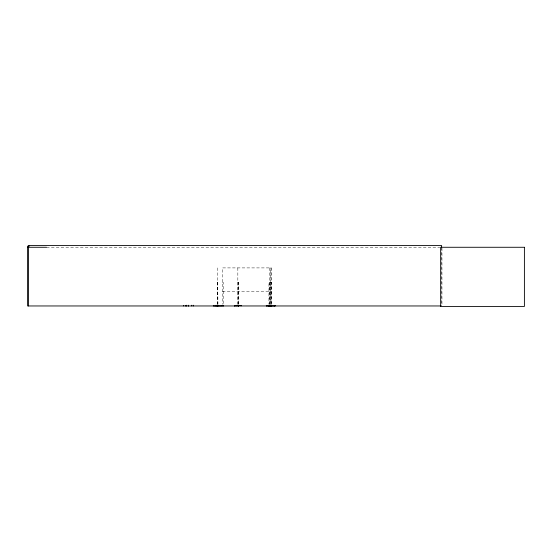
<?xml version="1.0" encoding="UTF-8"?>
<svg xmlns="http://www.w3.org/2000/svg" width="552" height="552" viewBox="0 0 552 552"><rect width="100%" height="100%" fill="white"/><g stroke="black" fill="none" stroke-linecap="round" stroke-linejoin="round"><path stroke-width="0.41" stroke-dasharray="2.76 2.07" d="M46.568 247.275L439.785 247.275M217.647 282.286L217.95 304.255M222.401 282.286L223.208 282.286L223.201 304.255M237.836 282.286L238.623 282.286L238.623 304.255M270.646 282.286L271.536 282.286L271.536 304.255M222.401 291.573L271.315 291.573M441.959 248.124L441.959 305.96M441.621 247.275L441.621 305.96M271.315 304.255L271.315 267.906L222.401 267.906L222.401 304.255M270.97 267.906L270.956 304.255M270.756 282.286L270.673 304.255L270.652 267.906M269.749 304.255L269.749 282.286L268.948 282.286L268.948 304.255M269.749 267.906L269.749 304.255M238.402 282.286L238.402 304.255M238.057 282.286L238.057 304.255M237.836 267.906L237.836 304.255M217.654 282.286L217.654 304.255M217.647 267.906L217.647 304.255"/><path stroke-width="0.83" d="M213.362 305.47L213.369 305.96L222.235 305.939L222.339 305.47M266.381 305.939L275.262 305.939L275.241 305.47M234.407 305.898L240.996 305.511M29.325 246.164L27.6 246.164L27.6 305.96L440.758 305.96M27.6 247.275L46.534 247.275M268.417 305.898L268.375 305.511M266.368 305.836L266.368 305.47M222.242 305.836L222.242 305.47M441.621 247.275L441.621 245.543L28.573 245.543L28.573 305.96M274.648 305.47L274.648 305.96M271.225 305.221L271.225 305.96M270.963 305.346L270.977 305.96M269.866 305.47L269.866 305.96M269.811 305.47L269.811 305.96M269.5 305.221L269.5 305.96M268.852 305.346L268.852 305.96M268.334 305.47L268.334 305.96M241.038 305.47L241.038 305.96M238.685 305.346L238.685 305.96M238.464 305.346L238.464 305.96M238.229 305.221L238.229 305.96M237.008 305.221L237.008 305.96M234.724 305.47L234.724 305.96M223.298 305.346L223.298 305.96M223.125 305.221L223.125 305.96M217.881 305.221L217.95 305.96M217.654 305.346L217.654 305.96M217.647 305.346L217.647 305.96M217.309 305.221L217.309 305.96M216.087 305.221L216.087 305.96M193.538 305.221L193.538 305.96M191.813 305.221L191.813 305.96M188.411 305.47L188.411 305.96M188.294 305.221L188.294 305.96M186.569 305.221L186.569 305.96M186.065 305.47L186.1 305.96M185.596 305.47L185.596 305.96M183.719 305.47L183.719 305.96M524.4 247.275L440.648 247.275L440.648 306.457L524.4 306.457L524.4 247.275M270.673 305.96L270.687 305.346L270.646 305.96"/></g></svg>
